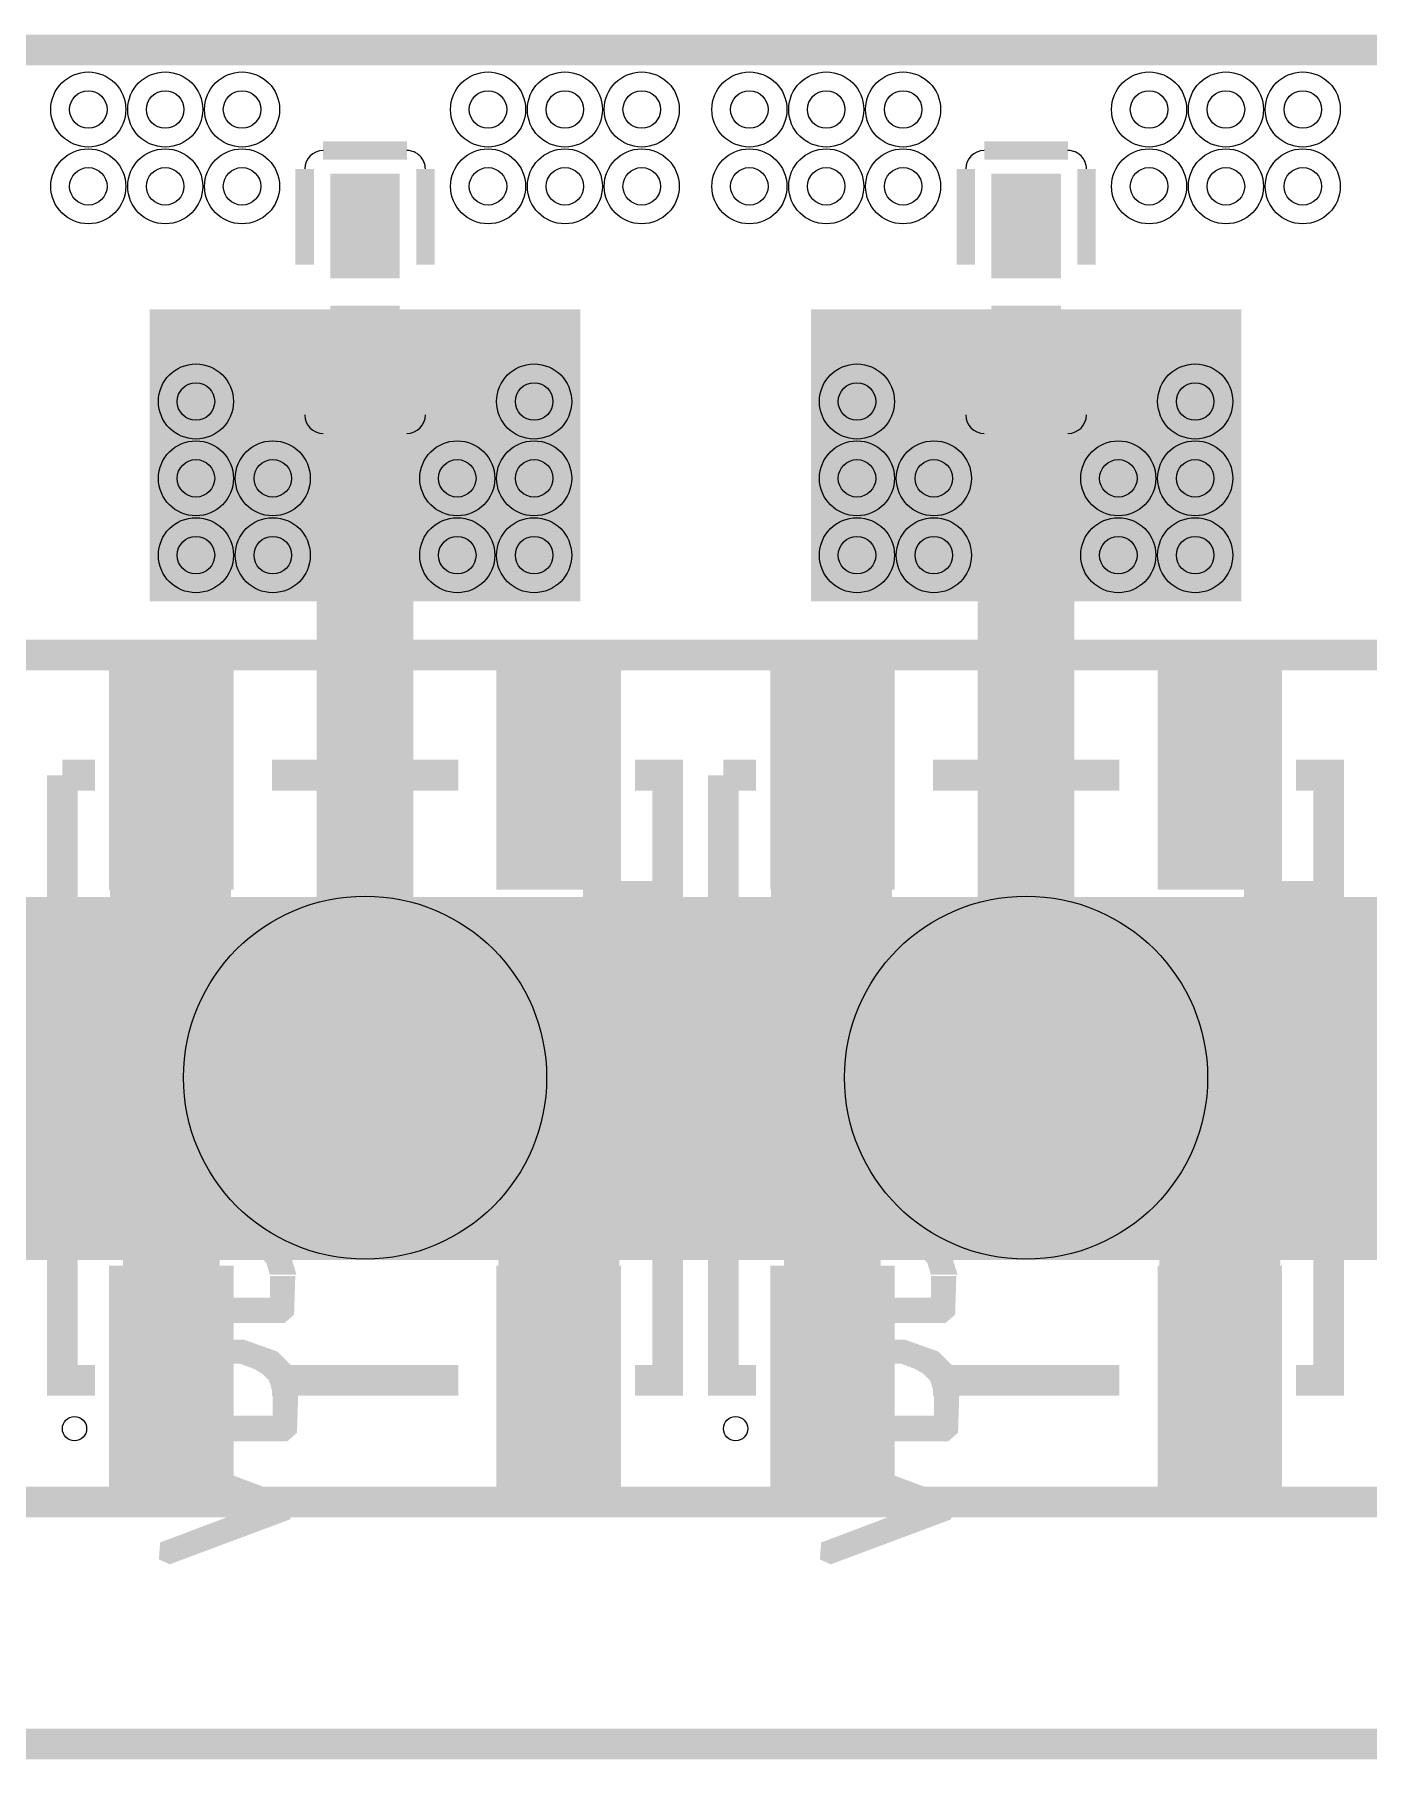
# Model space of a CAD drawing. Header units: millimetres. Extents: x 0 to 195, y -15 to 2.
# Drawn here: x 63.94 to 74.96, y -13.13 to 1.13 of the extents above; entities that cross this region are included whole.
import ezdxf

# ---------------------------------------------------------------- set-up
doc = ezdxf.new("R2010")
doc.units = ezdxf.units.MM
for name, color, linetype, true_color in [('BoardOutLine', 7, 'Continuous', 0xff00ff), ('BottomLayer', 7, 'Continuous', 0x0000ff), ('Document', 7, 'Continuous', 0xffffff), ('Hole', 7, 'Continuous', 0x222222), ('Multi-Layer', 7, 'Continuous', 0xc0c0c0), ('TopLayer', 7, 'Continuous', 0xff0000), ('TopPasteMaskLayer', 7, 'Continuous', 0x808080), ('TopSilkLayer', 7, 'Continuous', 0xffcc00), ('TopSolderMaskLayer', 7, 'Continuous', 0x800080)]:
    doc.layers.add(name, color=color, linetype=linetype, true_color=true_color)

msp = doc.modelspace()

# ---------------------------------------------------------------- hatches: boundary and pattern name
at = {"layer": 'BottomLayer'}
for points in [[(64.89712979425963, -1.1430022860046165), (68.45313690627381, -1.1430022860046165), (68.45313690627381, -3.048006096012159), (68.45313690627381, -3.5560071120141856), (67.43713487426976, -3.5560071120141856), (65.91313182626368, -3.5560071120141856), (64.89712979425963, -3.5560071120141856), (64.89712979425963, -3.048006096012159)], [(70.35814071628147, -1.1430022860046165), (73.91414782829565, -1.1430022860046165), (73.91414782829565, -3.048006096012159), (73.91414782829565, -3.5560071120141856), (72.8981457962916, -3.5560071120141856), (71.37414274828552, -3.5560071120141856), (70.35814071628147, -3.5560071120141856), (70.35814071628147, -3.048006096012159)]]:
    msp.add_hatch(color=256, dxfattribs=at).paths.add_polyline_path(points)
at = {"layer": 'Document'}
for points in [[(69.17508255016514, -5.993014986030062), (68.4750825501651, -5.993014986030062), (68.4750825501651, -5.993014986030062), (69.17508255016514, -6.69301498602988)], [(74.63609347218699, -5.993014986030062), (73.93609347218694, -5.993014986030062), (73.93609347218694, -5.993014986030062), (74.63609347218699, -6.69301498602988)], [(65.88895097790214, -9.311023622047173), (65.1389382778766, -9.311023622047173), (65.1389382778766, -9.111023622047242), (65.17894335788674, -9.021031242062463), (65.23893827787651, -8.951028702057442), (65.30894081788165, -8.92103124206244), (65.41894843789692, -8.881026162052308), (65.61894843789696, -8.881026162052308), (65.72895605791223, -8.92103124206244), (65.79895859791736, -8.961036322072573), (65.85895351790691, -9.021031242062463), (65.88895097790214, -9.121031242062486), (66.10894081788183, -9.121031242062486), (66.03893827787647, -8.891033782067552), (65.92895605791205, -8.781026162052399), (65.64894589789174, -8.681026162052376), (65.38895097790214, -8.681026162052376), (65.12895605791209, -8.781026162052399), (64.99895859791718, -8.901016002031952), (64.92895605791205, -9.091033782067598), (64.92895605791205, -9.431013462026954), (64.98895097790205, -9.521031242062463), (66.0089408178817, -9.521031242062463), (66.08895097790219, -9.451028702057442), (66.09895859791732, -9.131013462027), (65.88895097790214, -9.131013462027)], [(71.34996189992398, -9.311023622047173), (70.59994919989845, -9.311023622047173), (70.59994919989845, -9.111023622047242), (70.63995427990858, -9.021031242062463), (70.69994919989836, -8.951028702057442), (70.76995173990349, -8.92103124206244), (70.87995935991876, -8.881026162052308), (71.0799593599188, -8.881026162052308), (71.18996697993407, -8.92103124206244), (71.2599695199392, -8.961036322072573), (71.31996443992875, -9.021031242062463), (71.34996189992398, -9.121031242062486), (71.56995173990367, -9.121031242062486), (71.49994919989831, -8.891033782067552), (71.38996697993389, -8.781026162052399), (71.10995681991358, -8.681026162052376), (70.84996189992398, -8.681026162052376), (70.58996697993393, -8.781026162052399), (70.45996951993902, -8.901016002031952), (70.38996697993389, -9.091033782067598), (70.38996697993389, -9.431013462026954), (70.44996189992389, -9.521031242062463), (71.46995173990354, -9.521031242062463), (71.54996189992403, -9.451028702057442), (71.55996951993916, -9.131013462027), (71.34996189992398, -9.131013462027)], [(65.91308102616199, -10.287020574041094), (65.16306832613668, -10.287020574041094), (65.16306832613668, -10.087020574041162), (65.20307340614681, -9.997028194056384), (65.26306832613682, -9.92702565405125), (65.33307086614172, -9.897028194056361), (65.44307848615699, -9.857023114046228), (65.64307848615704, -9.857023114046228), (65.75308610617208, -9.897028194056361), (65.82308864617721, -9.937033274066607), (65.88308356616722, -9.997028194056384), (65.91308102616199, -10.097028194056406), (66.13307086614168, -10.097028194056406), (66.06306832613654, -9.867030734061473), (65.95308610617212, -9.757023114046206), (65.67307594615204, -9.657023114046183), (65.41308102616199, -9.657023114046183), (65.15308610617217, -9.757023114046206), (65.02308864617726, -9.877012954025872), (64.95308610617212, -10.067030734061404), (64.95308610617212, -10.407010414020874), (65.01308102616213, -10.497028194056384), (66.03307086614177, -10.497028194056384), (66.11308102616204, -10.42702565405125), (66.1230886461774, -10.107010414020806), (65.91308102616199, -10.107010414020806)], [(71.37409194818383, -10.287020574041094), (70.62407924815852, -10.287020574041094), (70.62407924815852, -10.087020574041162), (70.66408432816866, -9.997028194056384), (70.72407924815866, -9.92702565405125), (70.79408178816357, -9.897028194056361), (70.90408940817883, -9.857023114046228), (71.10408940817888, -9.857023114046228), (71.21409702819392, -9.897028194056361), (71.28409956819905, -9.937033274066607), (71.34409448818906, -9.997028194056384), (71.37409194818383, -10.097028194056406), (71.59408178816352, -10.097028194056406), (71.52407924815839, -9.867030734061473), (71.41409702819396, -9.757023114046206), (71.13408686817388, -9.657023114046183), (70.87409194818383, -9.657023114046183), (70.61409702819401, -9.757023114046206), (70.4840995681991, -9.877012954025872), (70.41409702819396, -10.067030734061404), (70.41409702819396, -10.407010414020874), (70.47409194818397, -10.497028194056384), (71.49408178816361, -10.497028194056384), (71.57409194818388, -10.42702565405125), (71.58409956819924, -10.107010414020806), (71.37409194818383, -10.107010414020806)], [(65.72207264414533, -11.054000508001081), (64.99207518415051, -10.773990347980657), (64.95207010414015, -10.703987807975636), (64.97208534417086, -10.624003048006102), (65.06207772415564, -10.583997967995856), (66.05207010414006, -10.954000508001059), (66.1120904241809, -11.043992887985723), (66.05207010414006, -11.143992887985746), (65.06207772415564, -11.513995427990835), (64.97208534417086, -11.473990347980703), (64.98206756413515, -11.333985267970547)], [(71.18308356616717, -11.054000508001081), (70.45308610617235, -10.773990347980657), (70.41308102616199, -10.703987807975636), (70.4330962661927, -10.624003048006102), (70.52308864617748, -10.583997967995856), (71.5130810261619, -10.954000508001059), (71.57310134620275, -11.043992887985723), (71.5130810261619, -11.143992887985746), (70.52308864617748, -11.513995427990835), (70.4330962661927, -11.473990347980703), (70.44307848615699, -11.333985267970547)]]:
    msp.add_hatch(color=256, dxfattribs=at).paths.add_polyline_path(points)
at = {"layer": 'TopLayer'}
for points in [[(66.40513081026165, -0.8499872999746003), (66.94513589027179, -0.8499872999746003), (66.94513589027179, -0.05989331978662449), (66.40513081026165, -0.05989331978662449)], [(71.8661417322835, -0.8499872999746003), (72.40614681229363, -0.8499872999746003), (72.40614681229363, -0.05989331978662449), (71.8661417322835, -0.05989331978662449)], [(64.89712979425963, -1.1430022860046165), (68.45313690627381, -1.1430022860046165), (68.45313690627381, -3.048006096012159), (68.45313690627381, -3.5560071120141856), (67.43713487426976, -3.5560071120141856), (65.91313182626368, -3.5560071120141856), (64.89712979425963, -3.5560071120141856), (64.89712979425963, -3.048006096012159)], [(66.40513081026165, -1.1500127000253997), (66.94513589027179, -1.1500127000253997), (66.94513589027179, -1.9401066802133755), (66.40513081026165, -1.9401066802133755)], [(70.35814071628147, -1.1430022860046165), (73.91414782829565, -1.1430022860046165), (73.91414782829565, -3.048006096012159), (73.91414782829565, -3.5560071120141856), (72.8981457962916, -3.5560071120141856), (71.37414274828552, -3.5560071120141856), (70.35814071628147, -3.5560071120141856), (70.35814071628147, -3.048006096012159)], [(71.8661417322835, -1.1500127000253997), (72.40614681229363, -1.1500127000253997), (72.40614681229363, -1.9401066802133755), (71.8661417322835, -1.9401066802133755)], [(65.57520955041923, -4.093014986029971), (65.57520955041923, -5.893014986030039), (64.57520955041923, -5.893014986030039), (64.57520955041923, -4.093014986029971)], [(68.77495554991106, -4.093014986029971), (68.77495554991106, -5.893014986030039), (67.77495554991106, -5.893014986030039), (67.77495554991106, -4.093014986029971)], [(71.03622047244107, -4.093014986029971), (71.03622047244107, -5.893014986030039), (70.03622047244107, -5.893014986030039), (70.03622047244107, -4.093014986029971)], [(74.2359664719329, -4.093014986029971), (74.2359664719329, -5.893014986030039), (73.2359664719329, -5.893014986030039), (73.2359664719329, -4.093014986029971)], [(65.57520955041923, -9.09301498602997), (65.57520955041923, -10.893014986029925), (64.57520955041923, -10.893014986029925), (64.57520955041923, -9.09301498602997)], [(68.77495554991106, -9.09301498602997), (68.77495554991106, -10.893014986029925), (67.77495554991106, -10.893014986029925), (67.77495554991106, -9.09301498602997)], [(71.03622047244107, -9.09301498602997), (71.03622047244107, -10.893014986029925), (70.03622047244107, -10.893014986029925), (70.03622047244107, -9.09301498602997)], [(74.2359664719329, -9.09301498602997), (74.2359664719329, -10.893014986029925), (73.2359664719329, -10.893014986029925), (73.2359664719329, -9.09301498602997)]]:
    msp.add_hatch(color=256, dxfattribs=at).paths.add_polyline_path(points)
at = {"layer": 'TopPasteMaskLayer'}
for points in [[(66.90015240030493, -0.8199644399288673), (66.45013970027935, -0.8199644399288673), (66.40015240030493, -0.7499872999745776), (66.40015240030493, -0.26997713995422146), (66.45013970027935, -0.2199644399288445), (66.90015240030493, -0.2199644399288445), (66.95013970027935, -0.26997713995422146), (66.95013970027935, -0.7499872999745776)], [(72.36116332232677, -0.8199644399288673), (71.9111506223012, -0.8199644399288673), (71.86116332232677, -0.7499872999745776), (71.86116332232677, -0.26997713995422146), (71.9111506223012, -0.2199644399288445), (72.36116332232677, -0.2199644399288445), (72.4111506223012, -0.26997713995422146), (72.4111506223012, -0.7499872999745776)], [(66.90015240030493, -1.7799847599694658), (66.45013970027935, -1.7799847599694658), (66.40015240030493, -1.7299720599440889), (66.40015240030493, -1.2499872999746913), (66.45013970027935, -1.179984759969443), (66.90015240030493, -1.179984759969443), (66.95013970027935, -1.2499872999746913), (66.95013970027935, -1.7299720599440889)], [(72.36116332232677, -1.7799847599694658), (71.9111506223012, -1.7799847599694658), (71.86116332232677, -1.7299720599440889), (71.86116332232677, -1.2499872999746913), (71.9111506223012, -1.179984759969443), (72.36116332232677, -1.179984759969443), (72.4111506223012, -1.2499872999746913), (72.4111506223012, -1.7299720599440889)], [(65.57520955041923, -4.093014986029971), (65.57520955041923, -5.893014986030039), (64.57520955041923, -5.893014986030039), (64.57520955041923, -4.093014986029971)], [(68.77495554991106, -4.093014986029971), (68.77495554991106, -5.893014986030039), (67.77495554991106, -5.893014986030039), (67.77495554991106, -4.093014986029971)], [(71.03622047244107, -4.093014986029971), (71.03622047244107, -5.893014986030039), (70.03622047244107, -5.893014986030039), (70.03622047244107, -4.093014986029971)], [(74.2359664719329, -4.093014986029971), (74.2359664719329, -5.893014986030039), (73.2359664719329, -5.893014986030039), (73.2359664719329, -4.093014986029971)], [(65.57520955041923, -9.09301498602997), (65.57520955041923, -10.893014986029925), (64.57520955041923, -10.893014986029925), (64.57520955041923, -9.09301498602997)], [(68.77495554991106, -9.09301498602997), (68.77495554991106, -10.893014986029925), (67.77495554991106, -10.893014986029925), (67.77495554991106, -9.09301498602997)], [(71.03622047244107, -9.09301498602997), (71.03622047244107, -10.893014986029925), (70.03622047244107, -10.893014986029925), (70.03622047244107, -9.09301498602997)], [(74.2359664719329, -9.09301498602997), (74.2359664719329, -10.893014986029925), (73.2359664719329, -10.893014986029925), (73.2359664719329, -9.09301498602997)]]:
    msp.add_hatch(color=256, dxfattribs=at).paths.add_polyline_path(points)
at = {"layer": 'TopSolderMaskLayer'}
for points in [[(66.38777065209251, -0.8871530939675267), (66.96249604844115, -0.8871530939675267), (66.96249604844115, -0.02273230473088006), (66.38777065209251, -0.02273230473088006)], [(71.84878157411435, -0.8871530939675267), (72.423506970463, -0.8871530939675267), (72.423506970463, -0.02273230473088006), (71.84878157411435, -0.02273230473088006)], [(66.38777065209251, -1.1128469060324733), (66.96249604844115, -1.1128469060324733), (66.96249604844115, -1.97726769526912), (66.38777065209251, -1.97726769526912)], [(71.84878157411435, -1.1128469060324733), (72.423506970463, -1.1128469060324733), (72.423506970463, -1.97726769526912), (71.84878157411435, -1.97726769526912)], [(65.58932140659977, -4.047288442963918), (65.58932140659977, -5.938728625844419), (64.56109912793295, -5.938728625844419), (64.56109912793295, -4.047288442963918)], [(68.78906310500793, -4.047288442963918), (68.78906310500793, -5.938728625844419), (67.76084082634111, -5.938728625844419), (67.76084082634111, -4.047288442963918)], [(71.05033232862161, -4.047288442963918), (71.05033232862161, -5.938728625844419), (70.02211004995479, -5.938728625844419), (70.02211004995479, -4.047288442963918)], [(74.25007402702977, -4.047288442963918), (74.25007402702977, -5.938728625844419), (73.22185174836295, -5.938728625844419), (73.22185174836295, -4.047288442963918)], [(65.58932140659977, -9.04730134621559), (65.58932140659977, -10.938741529095978), (64.56109912793295, -10.938741529095978), (64.56109912793295, -9.04730134621559)], [(68.78906310500793, -9.04730134621559), (68.78906310500793, -10.938741529095978), (67.76084082634111, -10.938741529095978), (67.76084082634111, -9.04730134621559)], [(71.05033232862161, -9.04730134621559), (71.05033232862161, -10.938741529095978), (70.02211004995479, -10.938741529095978), (70.02211004995479, -9.04730134621559)], [(74.25007402702977, -9.04730134621559), (74.25007402702977, -10.938741529095978), (73.22185174836295, -10.938741529095978), (73.22185174836295, -9.04730134621559)]]:
    msp.add_hatch(color=256, dxfattribs=at).paths.add_polyline_path(points)

# ---------------------------------------------------------------- linework, layer by layer
at = {"layer": 'BoardOutLine', "const_width": 0.25400050800101603}
for points in [[(57.8054356108712, 1.0007620015239809), (137.15941071882162, 1.0007620015239809)], [(194, -13), (1, -13)]]:
    msp.add_lwpolyline(points, dxfattribs=at)
at = {"layer": 'BottomLayer'}
for points, const_width in [([(65.07493014986017, -9.992379984759964), (65.07493014986017, -8.585217170434362), (66.67513335026683, -6.9850139700279215), (66.67513335026683, -2.9591059182118897)], 0.8), ([(70.53594107188223, -9.992379984759964), (70.53594107188223, -8.585217170434362), (72.13614427228867, -6.9850139700279215), (72.13614427228867, -2.9591059182118897)], 0.8), ([(45.70596901193812, -7.5), (188.59537719075433, -7.5)], 3.0000000000000004)]:
    msp.add_lwpolyline(points, dxfattribs=dict(at, const_width=const_width))
at = {"layer": 'Document', "const_width": 0.25400050800101603}
for points in [[(0, -4), (195, -4)], [(0, -11), (194.9999491998983, -11)]]:
    msp.add_lwpolyline(points, dxfattribs=at)
at = {"layer": 'Hole'}
for centre in [(64.3891287782576, 0.5080010160020265), (65.02413004826008, 0.5080010160020265), (65.65913131826255, 0.5080010160020265), (67.69113538227089, 0.5080010160020265), (68.32613665227336, 0.5080010160020265), (68.96113792227584, 0.5080010160020265), (69.85013970027944, 0.5080010160020265), (70.48514097028192, 0.5080010160020265), (71.1201422402844, 0.5080010160020265), (73.15214630429273, 0.5080010160020265), (73.7871475742952, 0.5080010160020265), (74.42214884429768, 0.5080010160020265), (64.3891287782576, -0.12700025400044979), (65.02413004826008, -0.12700025400044979), (65.65913131826255, -0.12700025400044979), (67.69113538227089, -0.12700025400044979), (68.32613665227336, -0.12700025400044979), (68.96113792227584, -0.12700025400044979), (69.85013970027944, -0.12700025400044979), (70.48514097028192, -0.12700025400044979), (71.1201422402844, -0.12700025400044979), (73.15214630429273, -0.12700025400044979), (73.7871475742952, -0.12700025400044979), (74.42214884429768, -0.12700025400044979), (65.2781305562612, -1.9050038100076563), (68.07213614427224, -1.9050038100076563), (70.73914147828305, -1.9050038100076563), (73.53314706629408, -1.9050038100076563), (65.2781305562612, -2.5400050800101326), (65.91313182626368, -2.5400050800101326), (67.43713487426976, -2.5400050800101326), (68.07213614427224, -2.5400050800101326), (70.73914147828305, -2.5400050800101326), (71.37414274828552, -2.5400050800101326), (72.8981457962916, -2.5400050800101326), (73.53314706629408, -2.5400050800101326), (65.2781305562612, -3.1750063500127226), (65.91313182626368, -3.1750063500127226), (67.43713487426976, -3.1750063500127226), (68.07213614427224, -3.1750063500127226), (70.73914147828305, -3.1750063500127226), (71.37414274828552, -3.1750063500127226), (72.8981457962916, -3.1750063500127226), (73.53314706629408, -3.1750063500127226)]:
    msp.add_circle(centre, 0.15499110998222, dxfattribs=at)
at = {"layer": 'Multi-Layer'}
for centre in [(64.3891287782576, 0.5080010160020265), (65.02413004826008, 0.5080010160020265), (65.65913131826255, 0.5080010160020265), (67.69113538227089, 0.5080010160020265), (68.32613665227336, 0.5080010160020265), (68.96113792227584, 0.5080010160020265), (69.85013970027944, 0.5080010160020265), (70.48514097028192, 0.5080010160020265), (71.1201422402844, 0.5080010160020265), (73.15214630429273, 0.5080010160020265), (73.7871475742952, 0.5080010160020265), (74.42214884429768, 0.5080010160020265), (64.3891287782576, -0.12700025400044979), (65.02413004826008, -0.12700025400044979), (65.65913131826255, -0.12700025400044979), (67.69113538227089, -0.12700025400044979), (68.32613665227336, -0.12700025400044979), (68.96113792227584, -0.12700025400044979), (69.85013970027944, -0.12700025400044979), (70.48514097028192, -0.12700025400044979), (71.1201422402844, -0.12700025400044979), (73.15214630429273, -0.12700025400044979), (73.7871475742952, -0.12700025400044979), (74.42214884429768, -0.12700025400044979), (65.2781305562612, -1.9050038100076563), (68.07213614427224, -1.9050038100076563), (70.73914147828305, -1.9050038100076563), (73.53314706629408, -1.9050038100076563), (65.2781305562612, -2.5400050800101326), (65.91313182626368, -2.5400050800101326), (67.43713487426976, -2.5400050800101326), (68.07213614427224, -2.5400050800101326), (70.73914147828305, -2.5400050800101326), (71.37414274828552, -2.5400050800101326), (72.8981457962916, -2.5400050800101326), (73.53314706629408, -2.5400050800101326), (65.2781305562612, -3.1750063500127226), (65.91313182626368, -3.1750063500127226), (67.43713487426976, -3.1750063500127226), (68.07213614427224, -3.1750063500127226), (70.73914147828305, -3.1750063500127226), (71.37414274828552, -3.1750063500127226), (72.8981457962916, -3.1750063500127226), (73.53314706629408, -3.1750063500127226)]:
    msp.add_circle(centre, 0.31000762001524007, dxfattribs=at)
at = {"layer": 'TopLayer'}
for points, const_width in [([(65.07493014986017, -9.992379984759964), (65.07493014986017, -8.585217170434362), (66.67513335026683, -6.9850139700279215), (66.67513335026683, -2.9591059182118897)], 0.8), ([(70.53594107188223, -9.992379984759964), (70.53594107188223, -8.585217170434362), (72.13614427228867, -6.9850139700279215), (72.13614427228867, -2.9591059182118897)], 0.8), ([(62.81432562865143, -9.992379984759964), (62.81432562865143, -8.542037084074195), (65.0647701295402, -6.329692659385387), (65.07493014986017, -4.993649987299932)], 1), ([(68.27533655067327, -9.992379984759964), (68.27533655067327, -8.542037084074195), (70.52578105156203, -6.329692659385387), (70.53594107188223, -4.993649987299932)], 1), ([(73.73634747269512, -9.992379984759964), (73.73634747269512, -8.542037084074195), (75.98679197358388, -6.329692659385387), (75.99695199390408, -4.993649987299932)], 1)]:
    msp.add_lwpolyline(points, dxfattribs=dict(at, const_width=const_width))
at = {"layer": 'TopSilkLayer'}
for points, const_width in [([(66.32893065786129, 0.1687071374143443), (67.02133604267215, 0.1687071374143443)], 0.15240030480060962), ([(71.78994157988313, 0.1687071374143443), (72.48234696469399, 0.1687071374143443)], 0.15240030480060962), ([(66.1765303530608, -0.7737871475743532), (66.1765303530608, 0.016306832613622646)], 0.15240030480060962), ([(67.17373634747264, 0.016306832613622646), (67.17373634747264, -0.7737871475743532)], 0.15240030480060962), ([(71.63754127508264, -0.7737871475743532), (71.63754127508264, 0.016306832613622646)], 0.15240030480060962), ([(72.63474726949448, 0.016306832613622646), (72.63474726949448, -0.7737871475743532)], 0.15240030480060962), ([(66.1765303530608, -1.2262128524257605), (66.1765303530608, -2.0163068326136226)], 0.15240030480060962), ([(67.17373634747264, -2.0163068326136226), (67.17373634747264, -1.2262128524257605)], 0.15240030480060962), ([(71.63754127508264, -1.2262128524257605), (71.63754127508264, -2.0163068326136226)], 0.15240030480060962), ([(72.63474726949448, -2.0163068326136226), (72.63474726949448, -1.2262128524257605)], 0.15240030480060962), ([(66.32893065786129, -2.1687071374142306), (67.02133604267215, -2.1687071374142306)], 0.15240030480060962), ([(71.78994157988313, -2.1687071374142306), (72.48234696469399, -2.1687071374142306)], 0.15240030480060962), ([(64.17503175006368, -4.993065786131638), (64.44490728981464, -4.993065786131638)], 0.25400050800101603), ([(64.44490728981464, -9.993065786131638), (64.17503175006368, -9.993065786131638), (64.17503175006368, -4.993065786131638)], 0.25400050800101603), ([(65.90541021082049, -4.993065786131638), (67.44465328930664, -4.993065786131638)], 0.25400050800101603), ([(68.9051562103125, -4.993065786131638), (69.17503175006345, -4.993065786131638), (69.17503175006345, -9.993065786131638), (68.9051562103125, -9.993065786131638)], 0.25400050800101603), ([(69.63604267208552, -4.993065786131638), (69.90591821183648, -4.993065786131638)], 0.25400050800101603), ([(69.90591821183648, -9.993065786131638), (69.63604267208552, -9.993065786131638), (69.63604267208552, -4.993065786131638)], 0.25400050800101603), ([(71.36642113284233, -4.993065786131638), (72.90566421132849, -4.993065786131638)], 0.25400050800101603), ([(74.36616713233434, -4.993065786131638), (74.6360426720853, -4.993065786131638), (74.6360426720853, -9.993065786131638), (74.36616713233434, -9.993065786131638)], 0.25400050800101603), ([(68.47503175006341, -5.993065786131638), (69.17503175006345, -5.993065786131638), (69.17503175006345, -6.693065786131569), (68.47493014986026, -5.993116586233214)], 0.25400050800101603), ([(73.93604267208525, -5.993065786131638), (74.6360426720853, -5.993065786131638), (74.6360426720853, -6.693065786131569), (73.9359410718821, -5.993116586233214)], 0.25400050800101603), ([(67.44465328930664, -9.993065786131638), (65.90541021082049, -9.993065786131638)], 0.25400050800101603), ([(72.90566421132849, -9.993065786131638), (71.36642113284233, -9.993065786131638)], 0.25400050800101603)]:
    msp.add_lwpolyline(points, dxfattribs=dict(at, const_width=const_width))
for centre, radius in [((66.67513335026683, -7.492506985013961), 1.5001270002540006), ((72.13614427228867, -7.492506985013961), 1.5001270002540006), ((64.27508255016528, -10.393192786385612), 0.10007620015240032), ((69.73609347218712, -10.393192786385612), 0.10007620015240032)]:
    msp.add_circle(centre, radius, dxfattribs=at)
for centre, start, end in [((66.32893065786129, 0.016306832613736333), 90, 180), ((67.02133604267215, 0.016306832613736333), 359.99999999996527, 90), ((71.78994157988313, 0.016306832613736333), 90, 180), ((72.48234696469399, 0.016306832613736333), 359.99999999996527, 90), ((66.32893065786129, -2.016306832613509), 180, 270), ((67.02133604267215, -2.016306832613509), 270, 359.99999999999136), ((71.78994157988313, -2.016306832613509), 180, 270), ((72.48234696469399, -2.016306832613509), 270, 359.99999999999136)]:
    msp.add_arc(centre, 0.15240030480060962, start, end, dxfattribs=at)

doc.saveas('drawing.dxf')
